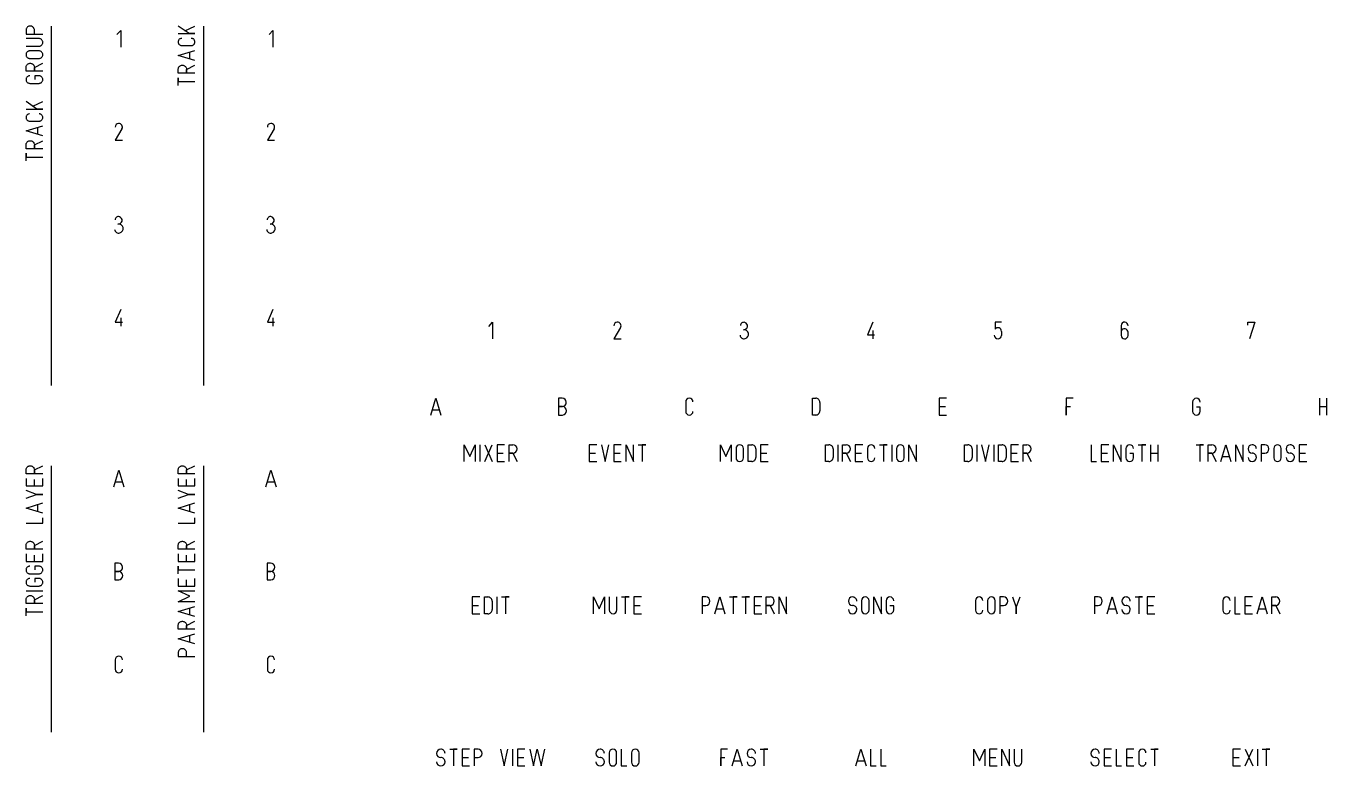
# Model space of a CAD drawing. Extents: x 13 to 405, y 8 to 119.
# Drawn here: x 12.7 to 208.2, y 8.3 to 119.4 of the extents above; entities that cross this region are included whole.
import ezdxf

# ---------------------------------------------------------------- set-up
doc = ezdxf.new("R2010")
doc.units = 0
doc.header["$MEASUREMENT"] = 0
doc.layers.add('GRAVUR', color=7, linetype='CONTINUOUS')

msp = doc.modelspace()

# ---------------------------------------------------------------- linework, layer by layer
at = {"layer": 'GRAVUR', "color": 1, "linetype": 'Continuous'}
for p, q in [((13.035, 119.294), (12.957, 119.241)), ((13.12, 119.334), (13.035, 119.294)), ((13.21, 119.362), (13.12, 119.334)), ((13.303, 119.376), (13.21, 119.362)), ((13.397, 119.376), (13.303, 119.376)), ((13.49, 119.362), (13.397, 119.376)), ((13.58, 119.334), (13.49, 119.362)), ((13.665, 119.294), (13.58, 119.334)), ((13.743, 119.241), (13.665, 119.294)), ((16.51, 119.379), (16.51, 65.405)), ((37.218, 118.242), (35.58, 119.376)), ((36.588, 118.683), (38.1, 119.376)), ((39.37, 119.379), (39.37, 65.405)), ((12.727, 118.842), (12.72, 118.748)), ((12.72, 118.748), (12.72, 118.181)), ((12.72, 118.181), (15.24, 118.181)), ((14.673, 117.488), (12.72, 117.488)), ((12.748, 118.934), (12.727, 118.842)), ((12.782, 119.021), (12.748, 118.934)), ((12.829, 119.103), (12.782, 119.021)), ((12.888, 119.177), (12.829, 119.103)), ((12.957, 119.241), (12.888, 119.177)), ((13.812, 119.177), (13.743, 119.241)), ((13.871, 119.103), (13.812, 119.177)), ((13.918, 119.021), (13.871, 119.103)), ((13.952, 118.934), (13.918, 119.021)), ((13.973, 118.842), (13.952, 118.934)), ((13.98, 118.748), (13.973, 118.842)), ((13.98, 118.181), (13.98, 118.748)), ((14.758, 117.482), (14.673, 117.488)), ((14.84, 117.463), (14.758, 117.482)), ((14.919, 117.432), (14.84, 117.463)), ((14.992, 117.389), (14.919, 117.432)), ((15.059, 117.337), (14.992, 117.389)), ((15.116, 117.275), (15.059, 117.337)), ((26.387, 118.091), (26.954, 118.721)), ((26.954, 118.721), (26.954, 116.201)), ((35.58, 118.242), (38.1, 118.242)), ((35.699, 117.322), (35.653, 117.255)), ((35.755, 117.382), (35.699, 117.322)), ((35.818, 117.433), (35.755, 117.382)), ((35.889, 117.474), (35.818, 117.433)), ((35.965, 117.504), (35.889, 117.474)), ((36.045, 117.522), (35.965, 117.504)), ((36.126, 117.528), (36.045, 117.522)), ((38.1, 118.242), (37.218, 118.242)), ((37.635, 117.522), (37.554, 117.528)), ((37.715, 117.504), (37.635, 117.522)), ((37.791, 117.474), (37.715, 117.504)), ((37.862, 117.433), (37.791, 117.474)), ((37.925, 117.382), (37.862, 117.433)), ((37.981, 117.322), (37.925, 117.382)), ((38.027, 117.255), (37.981, 117.322)), ((49.247, 118.091), (49.814, 118.721)), ((49.814, 118.721), (49.814, 116.201)), ((12.72, 116.354), (14.673, 116.354)), ((12.796, 115.357), (12.759, 115.28)), ((12.844, 115.427), (12.796, 115.357)), ((12.901, 115.489), (12.844, 115.427)), ((12.968, 115.541), (12.901, 115.489)), ((13.041, 115.584), (12.968, 115.541)), ((13.12, 115.615), (13.041, 115.584)), ((13.202, 115.634), (13.12, 115.615)), ((13.287, 115.64), (13.202, 115.634)), ((14.673, 115.64), (13.287, 115.64)), ((14.673, 116.354), (14.758, 116.36)), ((14.758, 115.634), (14.673, 115.64)), ((14.758, 116.36), (14.84, 116.379)), ((14.84, 115.615), (14.758, 115.634)), ((14.84, 116.379), (14.919, 116.41)), ((14.919, 115.584), (14.84, 115.615)), ((14.919, 116.41), (14.992, 116.453)), ((14.992, 115.541), (14.919, 115.584)), ((14.992, 116.453), (15.059, 116.505)), ((15.059, 115.489), (14.992, 115.541)), ((15.059, 116.505), (15.116, 116.567)), ((15.116, 115.427), (15.059, 115.489)), ((15.164, 117.205), (15.116, 117.275)), ((15.116, 116.567), (15.164, 116.638)), ((15.164, 115.357), (15.116, 115.427)), ((15.201, 117.128), (15.164, 117.205)), ((15.164, 116.638), (15.201, 116.714)), ((15.201, 115.28), (15.164, 115.357)), ((15.226, 117.047), (15.201, 117.128)), ((15.201, 116.714), (15.226, 116.795)), ((15.238, 116.963), (15.226, 117.047)), ((15.226, 116.795), (15.238, 116.879)), ((15.238, 116.879), (15.238, 116.963)), ((35.58, 114.966), (38.1, 115.722)), ((35.594, 117.103), (35.582, 117.023)), ((35.582, 117.023), (35.582, 116.941)), ((35.582, 116.941), (35.594, 116.861)), ((35.618, 117.181), (35.594, 117.103)), ((35.594, 116.861), (35.618, 116.783)), ((35.653, 117.255), (35.618, 117.181)), ((35.618, 116.783), (35.653, 116.709)), ((35.653, 116.709), (35.699, 116.642)), ((35.699, 116.642), (35.755, 116.582)), ((35.755, 116.582), (35.818, 116.531)), ((35.818, 116.531), (35.889, 116.49)), ((35.889, 116.49), (35.965, 116.46)), ((35.965, 116.46), (36.045, 116.442)), ((36.045, 116.442), (36.126, 116.436)), ((36.126, 116.436), (37.554, 116.436)), ((37.344, 114.462), (37.344, 115.47)), ((37.554, 116.436), (37.635, 116.442)), ((37.635, 116.442), (37.715, 116.46)), ((37.715, 116.46), (37.791, 116.49)), ((37.791, 116.49), (37.862, 116.531)), ((37.862, 116.531), (37.925, 116.582)), ((37.925, 116.582), (37.981, 116.642)), ((37.981, 116.642), (38.027, 116.709)), ((38.062, 117.181), (38.027, 117.255)), ((38.027, 116.709), (38.062, 116.783)), ((38.086, 117.103), (38.062, 117.181)), ((38.062, 116.783), (38.086, 116.861)), ((38.098, 117.023), (38.086, 117.103)), ((38.086, 116.861), (38.098, 116.941)), ((38.098, 116.941), (38.098, 117.023)), ((12.734, 115.199), (12.722, 115.115)), ((12.722, 115.115), (12.722, 115.031)), ((12.722, 115.031), (12.734, 114.947)), ((12.759, 115.28), (12.734, 115.199)), ((12.734, 114.947), (12.759, 114.866)), ((12.748, 113.348), (12.782, 113.435)), ((12.759, 114.866), (12.796, 114.79)), ((12.782, 113.435), (12.829, 113.517)), ((12.796, 114.79), (12.844, 114.719)), ((12.829, 113.517), (12.888, 113.591)), ((12.844, 114.719), (12.901, 114.657)), ((12.888, 113.591), (12.957, 113.655)), ((12.901, 114.657), (12.968, 114.605)), ((12.957, 113.655), (13.035, 113.708)), ((12.968, 114.605), (13.041, 114.562)), ((13.035, 113.708), (13.12, 113.748)), ((13.041, 114.562), (13.12, 114.531)), ((13.12, 114.531), (13.202, 114.512)), ((13.12, 113.748), (13.21, 113.776)), ((13.202, 114.512), (13.287, 114.506)), ((13.21, 113.776), (13.303, 113.79)), ((13.287, 114.506), (14.673, 114.506)), ((13.303, 113.79), (13.397, 113.79)), ((13.397, 113.79), (13.49, 113.776)), ((13.49, 113.776), (13.58, 113.748)), ((13.58, 113.748), (13.665, 113.708)), ((13.665, 113.708), (13.743, 113.655)), ((13.743, 113.655), (13.812, 113.591)), ((13.812, 113.591), (13.871, 113.517)), ((13.871, 113.517), (13.918, 113.435)), ((13.918, 113.435), (13.952, 113.348)), ((13.98, 113.162), (15.24, 113.792)), ((14.673, 114.506), (14.758, 114.512)), ((14.758, 114.512), (14.84, 114.531)), ((14.84, 114.531), (14.919, 114.562)), ((14.919, 114.562), (14.992, 114.605)), ((14.992, 114.605), (15.059, 114.657)), ((15.059, 114.657), (15.116, 114.719)), ((15.116, 114.719), (15.164, 114.79)), ((15.164, 114.79), (15.201, 114.866)), ((15.226, 115.199), (15.201, 115.28)), ((15.201, 114.866), (15.226, 114.947)), ((15.238, 115.115), (15.226, 115.199)), ((15.226, 114.947), (15.238, 115.031)), ((15.238, 115.031), (15.238, 115.115)), ((38.1, 114.21), (35.58, 114.966)), ((35.817, 113.359), (35.895, 113.412)), ((35.895, 113.412), (35.98, 113.452)), ((35.98, 113.452), (36.07, 113.48)), ((36.07, 113.48), (36.163, 113.494)), ((36.163, 113.494), (36.257, 113.494)), ((36.257, 113.494), (36.35, 113.48)), ((36.35, 113.48), (36.44, 113.452)), ((36.44, 113.452), (36.525, 113.412)), ((36.525, 113.412), (36.603, 113.359)), ((36.84, 112.866), (38.1, 113.496)), ((12.72, 113.162), (12.727, 113.256)), ((12.72, 112.595), (12.72, 113.162)), ((15.24, 112.595), (12.72, 112.595)), ((12.734, 111.461), (12.722, 111.377)), ((12.727, 113.256), (12.748, 113.348)), ((12.759, 111.542), (12.734, 111.461)), ((12.796, 111.619), (12.759, 111.542)), ((12.844, 111.689), (12.796, 111.619)), ((12.901, 111.751), (12.844, 111.689)), ((12.968, 111.803), (12.901, 111.751)), ((13.041, 111.846), (12.968, 111.803)), ((13.12, 111.877), (13.041, 111.846)), ((13.202, 111.896), (13.12, 111.877)), ((13.287, 111.902), (13.202, 111.896)), ((13.952, 113.348), (13.973, 113.256)), ((13.973, 113.256), (13.98, 113.162)), ((13.98, 113.162), (13.98, 112.595)), ((13.98, 112.595), (13.98, 113.162)), ((14.673, 111.902), (14.043, 111.902)), ((14.043, 111.902), (14.043, 111.335)), ((14.758, 111.896), (14.673, 111.902)), ((14.84, 111.877), (14.758, 111.896)), ((14.919, 111.846), (14.84, 111.877)), ((14.992, 111.803), (14.919, 111.846)), ((15.059, 111.751), (14.992, 111.803)), ((15.116, 111.689), (15.059, 111.751)), ((15.164, 111.619), (15.116, 111.689)), ((15.201, 111.542), (15.164, 111.619)), ((15.226, 111.461), (15.201, 111.542)), ((15.238, 111.377), (15.226, 111.461)), ((35.58, 112.866), (35.587, 112.96)), ((35.58, 112.299), (35.58, 112.866)), ((38.1, 112.299), (35.58, 112.299)), ((35.58, 110.472), (35.58, 111.606)), ((35.58, 111.606), (35.58, 111.039)), ((35.587, 112.96), (35.608, 113.052)), ((35.608, 113.052), (35.642, 113.139)), ((35.642, 113.139), (35.689, 113.221)), ((35.689, 113.221), (35.748, 113.295)), ((35.748, 113.295), (35.817, 113.359)), ((36.603, 113.359), (36.672, 113.295)), ((36.672, 113.295), (36.731, 113.221)), ((36.731, 113.221), (36.778, 113.139)), ((36.778, 113.139), (36.812, 113.052)), ((36.812, 113.052), (36.833, 112.96)), ((36.833, 112.96), (36.84, 112.866)), ((36.84, 112.866), (36.84, 112.299)), ((36.84, 112.299), (36.84, 112.866)), ((12.722, 111.377), (12.722, 111.293)), ((12.722, 111.293), (12.734, 111.209)), ((12.734, 111.209), (12.759, 111.128)), ((12.759, 111.128), (12.796, 111.052)), ((12.796, 111.052), (12.844, 110.981)), ((12.844, 110.981), (12.901, 110.919)), ((12.901, 110.919), (12.968, 110.867)), ((12.968, 110.867), (13.041, 110.824)), ((13.041, 110.824), (13.12, 110.793)), ((13.12, 110.793), (13.202, 110.774)), ((13.202, 110.774), (13.287, 110.768)), ((13.287, 110.768), (14.673, 110.768)), ((14.673, 110.768), (14.758, 110.774)), ((14.758, 110.774), (14.84, 110.793)), ((14.84, 110.793), (14.919, 110.824)), ((14.919, 110.824), (14.992, 110.867)), ((14.992, 110.867), (15.059, 110.919)), ((15.059, 110.919), (15.116, 110.981)), ((15.116, 110.981), (15.164, 111.052)), ((15.164, 111.052), (15.201, 111.128)), ((15.201, 111.128), (15.226, 111.209)), ((15.226, 111.209), (15.238, 111.293)), ((15.238, 111.293), (15.238, 111.377)), ((35.58, 111.039), (38.1, 111.039)), ((14.358, 106.904), (12.72, 108.038)), ((13.728, 107.345), (15.24, 108.038)), ((12.72, 106.904), (15.24, 106.904)), ((12.734, 105.765), (12.722, 105.685)), ((12.722, 105.685), (12.722, 105.603)), ((12.722, 105.603), (12.734, 105.523)), ((12.758, 105.843), (12.734, 105.765)), ((12.793, 105.917), (12.758, 105.843)), ((12.839, 105.984), (12.793, 105.917)), ((12.895, 106.044), (12.839, 105.984)), ((12.958, 106.095), (12.895, 106.044)), ((13.029, 106.136), (12.958, 106.095)), ((13.105, 106.166), (13.029, 106.136)), ((13.185, 106.184), (13.105, 106.166)), ((13.266, 106.19), (13.185, 106.184)), ((15.24, 106.904), (14.358, 106.904)), ((14.775, 106.184), (14.694, 106.19)), ((14.855, 106.166), (14.775, 106.184)), ((14.931, 106.136), (14.855, 106.166)), ((15.002, 106.095), (14.931, 106.136)), ((15.065, 106.044), (15.002, 106.095)), ((15.121, 105.984), (15.065, 106.044)), ((15.167, 105.917), (15.121, 105.984)), ((15.202, 105.843), (15.167, 105.917)), ((15.226, 105.765), (15.202, 105.843)), ((15.238, 105.685), (15.226, 105.765)), ((15.226, 105.523), (15.238, 105.603)), ((15.238, 105.603), (15.238, 105.685)), ((12.72, 103.628), (15.24, 104.384)), ((15.24, 102.872), (12.72, 103.628)), ((12.734, 105.523), (12.758, 105.445)), ((12.758, 105.445), (12.793, 105.371)), ((12.793, 105.371), (12.839, 105.304)), ((12.839, 105.304), (12.895, 105.244)), ((12.895, 105.244), (12.958, 105.193)), ((12.958, 105.193), (13.029, 105.152)), ((13.029, 105.152), (13.105, 105.122)), ((13.105, 105.122), (13.185, 105.104)), ((13.185, 105.104), (13.266, 105.098)), ((13.266, 105.098), (14.694, 105.098)), ((14.484, 103.124), (14.484, 104.132)), ((14.694, 105.098), (14.775, 105.104)), ((14.775, 105.104), (14.855, 105.122)), ((14.855, 105.122), (14.931, 105.152)), ((14.931, 105.152), (15.002, 105.193)), ((15.002, 105.193), (15.065, 105.244)), ((15.065, 105.244), (15.121, 105.304)), ((15.121, 105.304), (15.167, 105.371)), ((15.167, 105.371), (15.202, 105.445)), ((15.202, 105.445), (15.226, 105.523)), ((27.139, 103.932), (26.131, 102.231)), ((49.999, 103.932), (48.991, 102.231)), ((12.727, 101.622), (12.748, 101.714)), ((12.748, 101.714), (12.782, 101.801)), ((12.782, 101.801), (12.829, 101.883)), ((12.829, 101.883), (12.888, 101.957)), ((12.888, 101.957), (12.957, 102.021)), ((12.957, 102.021), (13.035, 102.074)), ((13.035, 102.074), (13.12, 102.114)), ((13.12, 102.114), (13.21, 102.142)), ((13.21, 102.142), (13.303, 102.156)), ((13.303, 102.156), (13.397, 102.156)), ((13.397, 102.156), (13.49, 102.142)), ((13.49, 102.142), (13.58, 102.114)), ((13.58, 102.114), (13.665, 102.074)), ((13.665, 102.074), (13.743, 102.021)), ((13.743, 102.021), (13.812, 101.957)), ((13.812, 101.957), (13.871, 101.883)), ((13.871, 101.883), (13.918, 101.801)), ((13.918, 101.801), (13.952, 101.714)), ((13.952, 101.714), (13.973, 101.622)), ((13.98, 101.528), (15.24, 102.158)), ((26.131, 102.231), (27.202, 102.231)), ((48.991, 102.231), (50.062, 102.231)), ((12.72, 101.528), (12.727, 101.622)), ((12.72, 100.961), (12.72, 101.528)), ((15.24, 100.961), (12.72, 100.961)), ((12.72, 99.134), (12.72, 100.268)), ((12.72, 100.268), (12.72, 99.701)), ((12.72, 99.701), (15.24, 99.701)), ((13.973, 101.622), (13.98, 101.528)), ((13.98, 101.528), (13.98, 100.961)), ((13.98, 100.961), (13.98, 101.528)), ((26.954, 76.811), (26.135, 74.921)), ((49.814, 76.811), (48.995, 74.921)), ((26.135, 74.921), (27.206, 74.921)), ((26.954, 75.551), (26.954, 74.291)), ((48.995, 74.921), (50.066, 74.921)), ((49.814, 75.551), (49.814, 74.291)), ((82.267, 74.276), (82.834, 74.906)), ((82.834, 74.906), (82.834, 72.386)), ((139.984, 74.906), (139.165, 73.016)), ((159.285, 74.906), (158.34, 74.906)), ((158.34, 74.906), (158.34, 73.835)), ((177.265, 74.402), (177.265, 72.89)), ((196.315, 74.465), (196.315, 74.906)), ((196.315, 74.906), (197.386, 74.906)), ((197.386, 74.906), (196.567, 72.386)), ((102.069, 74.087), (101.061, 72.386)), ((101.061, 72.386), (102.132, 72.386)), ((139.165, 73.016), (140.236, 73.016)), ((139.984, 73.646), (139.984, 72.386)), ((159.285, 73.52), (159.285, 72.89)), ((178.336, 72.89), (178.336, 73.394)), ((78.581, 53.971), (78.581, 56.491)), ((78.581, 56.491), (79.4, 54.727)), ((79.4, 54.727), (80.219, 56.491)), ((80.219, 56.491), (80.219, 53.971)), ((80.933, 56.491), (80.933, 53.971)), ((81.647, 56.491), (82.781, 53.971)), ((81.647, 53.971), (82.781, 56.491)), ((84.629, 56.491), (83.495, 56.491)), ((83.495, 56.491), (83.495, 53.971)), ((83.495, 55.231), (84.44, 55.231)), ((85.322, 53.971), (85.322, 56.491)), ((85.322, 56.491), (85.889, 56.491)), ((85.889, 55.231), (85.322, 55.231)), ((85.322, 55.231), (85.889, 55.231)), ((85.889, 55.231), (86.519, 53.971)), ((98.471, 56.491), (97.337, 56.491)), ((97.337, 56.491), (97.337, 53.971)), ((97.337, 55.231), (98.282, 55.231)), ((99.185, 56.491), (99.752, 53.971)), ((99.752, 53.971), (100.319, 56.491)), ((102.167, 56.491), (101.033, 56.491)), ((101.033, 56.491), (101.033, 53.971)), ((101.033, 55.231), (101.978, 55.231)), ((102.881, 53.971), (102.881, 56.491)), ((102.881, 56.491), (104.015, 53.971)), ((104.015, 53.971), (104.015, 56.491)), ((104.729, 56.491), (105.863, 56.491)), ((105.863, 56.491), (105.296, 56.491)), ((105.296, 56.491), (105.296, 53.971)), ((117.059, 53.971), (117.059, 56.491)), ((117.059, 56.491), (117.878, 54.727)), ((117.878, 54.727), (118.697, 56.491)), ((118.697, 56.491), (118.697, 53.971)), ((119.411, 55.924), (119.411, 54.538)), ((120.545, 54.538), (120.545, 55.924)), ((121.259, 53.971), (121.259, 56.491)), ((121.259, 56.491), (121.763, 56.491)), ((122.393, 55.861), (122.393, 54.601)), ((124.241, 56.491), (123.107, 56.491)), ((123.107, 56.491), (123.107, 53.971)), ((123.107, 55.231), (124.052, 55.231)), ((132.875, 53.971), (132.875, 56.491)), ((132.875, 56.491), (133.379, 56.491)), ((134.009, 55.861), (134.009, 54.601)), ((134.723, 56.491), (134.723, 53.971)), ((135.416, 53.971), (135.416, 56.491)), ((135.416, 56.491), (135.983, 56.491)), ((135.983, 55.231), (135.416, 55.231)), ((135.416, 55.231), (135.983, 55.231)), ((135.983, 55.231), (136.613, 53.971)), ((138.461, 56.491), (137.327, 56.491)), ((137.327, 56.491), (137.327, 53.971)), ((137.327, 55.231), (138.272, 55.231)), ((139.175, 55.945), (139.175, 54.517)), ((140.981, 56.491), (142.115, 56.491)), ((142.115, 56.491), (141.548, 56.491)), ((141.548, 56.491), (141.548, 53.971)), ((142.829, 56.491), (142.829, 53.971)), ((143.543, 55.924), (143.543, 54.538)), ((144.677, 54.538), (144.677, 55.924)), ((145.391, 53.971), (145.391, 56.491)), ((145.391, 56.491), (146.525, 53.971)), ((146.525, 53.971), (146.525, 56.491)), ((153.752, 53.971), (153.752, 56.491)), ((153.752, 56.491), (154.256, 56.491)), ((154.886, 55.861), (154.886, 54.601)), ((155.6, 56.491), (155.6, 53.971)), ((156.314, 56.491), (156.881, 53.971)), ((156.881, 53.971), (157.448, 56.491)), ((158.162, 56.491), (158.162, 53.971)), ((158.876, 53.971), (158.876, 56.491)), ((158.876, 56.491), (159.38, 56.491)), ((160.01, 55.861), (160.01, 54.601)), ((161.858, 56.491), (160.724, 56.491)), ((160.724, 56.491), (160.724, 53.971)), ((160.724, 55.231), (161.669, 55.231)), ((162.551, 53.971), (162.551, 56.491)), ((162.551, 56.491), (163.118, 56.491)), ((163.118, 55.231), (162.551, 55.231)), ((162.551, 55.231), (163.118, 55.231)), ((163.118, 55.231), (163.748, 53.971)), ((172.771, 56.491), (172.771, 53.971)), ((175.438, 56.491), (174.304, 56.491)), ((174.304, 56.491), (174.304, 53.971)), ((174.304, 55.231), (175.249, 55.231)), ((176.152, 53.971), (176.152, 56.491)), ((176.152, 56.491), (177.286, 53.971)), ((177.286, 53.971), (177.286, 56.491)), ((178, 55.924), (178, 54.538)), ((179.134, 55.168), (178.567, 55.168)), ((179.134, 54.538), (179.134, 55.168)), ((179.848, 56.491), (180.982, 56.491)), ((180.982, 56.491), (180.415, 56.491)), ((180.415, 56.491), (180.415, 53.971)), ((181.696, 56.491), (181.696, 53.971)), ((181.696, 55.231), (182.83, 55.231)), ((182.83, 53.971), (182.83, 56.491)), ((188.534, 56.491), (189.668, 56.491)), ((189.668, 56.491), (189.101, 56.491)), ((189.101, 56.491), (189.101, 53.971)), ((190.361, 53.971), (190.361, 56.491)), ((190.361, 56.491), (190.928, 56.491)), ((190.928, 55.231), (190.361, 55.231)), ((190.361, 55.231), (190.928, 55.231)), ((190.928, 55.231), (191.558, 53.971)), ((192.272, 53.971), (193.028, 56.491)), ((193.028, 56.491), (193.784, 53.971)), ((194.498, 53.971), (194.498, 56.491)), ((194.498, 56.491), (195.632, 53.971)), ((195.632, 53.971), (195.632, 56.491)), ((198.866, 56.491), (198.299, 56.491)), ((198.299, 56.491), (198.299, 53.971)), ((198.299, 55.231), (198.866, 55.231)), ((200.21, 55.924), (200.21, 54.538)), ((201.344, 54.538), (201.344, 55.924)), ((205.166, 56.491), (204.032, 56.491)), ((204.032, 56.491), (204.032, 53.971)), ((204.032, 55.231), (204.977, 55.231)), ((12.72, 52.706), (12.727, 52.8)), ((12.727, 52.8), (12.748, 52.892)), ((12.748, 52.892), (12.782, 52.979)), ((12.782, 52.979), (12.829, 53.061)), ((12.829, 53.061), (12.888, 53.135)), ((12.888, 53.135), (12.957, 53.199)), ((12.957, 53.199), (13.035, 53.252)), ((13.035, 53.252), (13.12, 53.292)), ((13.12, 53.292), (13.21, 53.32)), ((13.21, 53.32), (13.303, 53.334)), ((13.303, 53.334), (13.397, 53.334)), ((13.397, 53.334), (13.49, 53.32)), ((13.49, 53.32), (13.58, 53.292)), ((13.58, 53.292), (13.665, 53.252)), ((13.665, 53.252), (13.743, 53.199)), ((13.743, 53.199), (13.812, 53.135)), ((13.812, 53.135), (13.871, 53.061)), ((13.871, 53.061), (13.918, 52.979)), ((13.918, 52.979), (13.952, 52.892)), ((13.952, 52.892), (13.973, 52.8)), ((13.973, 52.8), (13.98, 52.706)), ((13.98, 52.706), (15.24, 53.336)), ((16.51, 53.339), (16.51, 13.335)), ((35.58, 52.706), (35.587, 52.8)), ((35.587, 52.8), (35.608, 52.892)), ((35.608, 52.892), (35.642, 52.979)), ((35.642, 52.979), (35.689, 53.061)), ((35.689, 53.061), (35.748, 53.135)), ((35.748, 53.135), (35.817, 53.199)), ((35.817, 53.199), (35.895, 53.252)), ((35.895, 53.252), (35.98, 53.292)), ((35.98, 53.292), (36.07, 53.32)), ((36.07, 53.32), (36.163, 53.334)), ((36.163, 53.334), (36.257, 53.334)), ((36.257, 53.334), (36.35, 53.32)), ((36.35, 53.32), (36.44, 53.292)), ((36.44, 53.292), (36.525, 53.252)), ((36.525, 53.252), (36.603, 53.199)), ((36.603, 53.199), (36.672, 53.135)), ((36.672, 53.135), (36.731, 53.061)), ((36.731, 53.061), (36.778, 52.979)), ((36.778, 52.979), (36.812, 52.892)), ((36.812, 52.892), (36.833, 52.8)), ((36.833, 52.8), (36.84, 52.706)), ((36.84, 52.706), (38.1, 53.336)), ((39.37, 53.339), (39.37, 13.335)), ((83.495, 53.971), (84.629, 53.971)), ((97.337, 53.971), (98.471, 53.971)), ((101.033, 53.971), (102.167, 53.971)), ((121.763, 53.971), (121.259, 53.971)), ((123.107, 53.971), (124.241, 53.971)), ((133.379, 53.971), (132.875, 53.971)), ((137.327, 53.971), (138.461, 53.971)), ((154.256, 53.971), (153.752, 53.971)), ((159.38, 53.971), (158.876, 53.971)), ((160.724, 53.971), (161.858, 53.971)), ((172.771, 53.971), (173.59, 53.971)), ((174.304, 53.971), (175.438, 53.971)), ((192.524, 54.727), (193.532, 54.727)), ((204.032, 53.971), (205.166, 53.971)), ((12.72, 52.139), (12.72, 52.706)), ((15.24, 52.139), (12.72, 52.139)), ((12.72, 51.446), (12.72, 50.312)), ((13.98, 52.706), (13.98, 52.139)), ((13.98, 52.139), (13.98, 52.706)), ((13.98, 50.312), (13.98, 51.257)), ((15.24, 50.312), (15.24, 51.446)), ((25.914, 50.161), (26.67, 52.681)), ((26.166, 50.917), (27.174, 50.917)), ((26.67, 52.681), (27.426, 50.161)), ((35.58, 52.139), (35.58, 52.706)), ((38.1, 52.139), (35.58, 52.139)), ((35.58, 51.446), (35.58, 50.312)), ((36.84, 52.706), (36.84, 52.139)), ((36.84, 52.139), (36.84, 52.706)), ((36.84, 50.312), (36.84, 51.257)), ((38.1, 50.312), (38.1, 51.446)), ((48.774, 50.161), (49.53, 52.681)), ((49.026, 50.917), (50.034, 50.917)), ((49.53, 52.681), (50.286, 50.161)), ((12.72, 50.312), (15.24, 50.312)), ((14.295, 49.031), (12.72, 49.598)), ((12.72, 48.464), (14.295, 49.031)), ((14.295, 49.031), (15.24, 49.031)), ((15.24, 49.031), (14.295, 49.031)), ((35.58, 50.312), (38.1, 50.312)), ((37.155, 49.031), (35.58, 49.598)), ((35.58, 48.464), (37.155, 49.031)), ((37.155, 49.031), (38.1, 49.031)), ((38.1, 49.031), (37.155, 49.031)), ((12.72, 46.994), (15.24, 47.75)), ((15.24, 46.238), (12.72, 46.994)), ((14.484, 46.49), (14.484, 47.498)), ((35.58, 46.994), (38.1, 47.75)), ((38.1, 46.238), (35.58, 46.994)), ((37.344, 46.49), (37.344, 47.498)), ((15.24, 44.705), (15.24, 45.524)), ((38.1, 44.705), (38.1, 45.524)), ((12.72, 44.705), (15.24, 44.705)), ((35.58, 44.705), (38.1, 44.705)), ((12.72, 41.366), (12.727, 41.46)), ((12.72, 40.799), (12.72, 41.366)), ((12.727, 41.46), (12.748, 41.552)), ((12.748, 41.552), (12.782, 41.639)), ((12.782, 41.639), (12.829, 41.721)), ((12.829, 41.721), (12.888, 41.795)), ((12.888, 41.795), (12.957, 41.859)), ((12.957, 41.859), (13.035, 41.912)), ((13.035, 41.912), (13.12, 41.952)), ((13.12, 41.952), (13.21, 41.98)), ((13.21, 41.98), (13.303, 41.994)), ((13.303, 41.994), (13.397, 41.994)), ((13.397, 41.994), (13.49, 41.98)), ((13.49, 41.98), (13.58, 41.952)), ((13.58, 41.952), (13.665, 41.912)), ((13.665, 41.912), (13.743, 41.859)), ((13.743, 41.859), (13.812, 41.795)), ((13.812, 41.795), (13.871, 41.721)), ((13.871, 41.721), (13.918, 41.639)), ((13.918, 41.639), (13.952, 41.552)), ((13.952, 41.552), (13.973, 41.46)), ((13.973, 41.46), (13.98, 41.366)), ((13.98, 41.366), (15.24, 41.996)), ((13.98, 41.366), (13.98, 40.799)), ((13.98, 40.799), (13.98, 41.366)), ((35.58, 41.366), (35.587, 41.46)), ((35.58, 40.799), (35.58, 41.366)), ((35.587, 41.46), (35.608, 41.552)), ((35.608, 41.552), (35.642, 41.639)), ((35.642, 41.639), (35.689, 41.721)), ((35.689, 41.721), (35.748, 41.795)), ((35.748, 41.795), (35.817, 41.859)), ((35.817, 41.859), (35.895, 41.912)), ((35.895, 41.912), (35.98, 41.952)), ((35.98, 41.952), (36.07, 41.98)), ((36.07, 41.98), (36.163, 41.994)), ((36.163, 41.994), (36.257, 41.994)), ((36.257, 41.994), (36.35, 41.98)), ((36.35, 41.98), (36.44, 41.952)), ((36.44, 41.952), (36.525, 41.912)), ((36.525, 41.912), (36.603, 41.859)), ((36.603, 41.859), (36.672, 41.795)), ((36.672, 41.795), (36.731, 41.721)), ((36.731, 41.721), (36.778, 41.639)), ((36.778, 41.639), (36.812, 41.552)), ((36.812, 41.552), (36.833, 41.46)), ((36.833, 41.46), (36.84, 41.366)), ((36.84, 41.366), (38.1, 41.996)), ((36.84, 41.366), (36.84, 40.799)), ((36.84, 40.799), (36.84, 41.366)), ((15.24, 40.799), (12.72, 40.799)), ((12.72, 40.106), (12.72, 38.972)), ((13.98, 38.972), (13.98, 39.917)), ((15.24, 38.972), (15.24, 40.106)), ((38.1, 40.799), (35.58, 40.799)), ((35.58, 40.106), (35.58, 38.972)), ((36.84, 38.972), (36.84, 39.917)), ((38.1, 38.972), (38.1, 40.106)), ((12.72, 38.972), (15.24, 38.972)), ((12.734, 37.817), (12.722, 37.733)), ((12.722, 37.733), (12.722, 37.649)), ((12.722, 37.649), (12.734, 37.565)), ((12.759, 37.898), (12.734, 37.817)), ((12.734, 37.565), (12.759, 37.484)), ((12.796, 37.975), (12.759, 37.898)), ((12.759, 37.484), (12.796, 37.408)), ((12.844, 38.045), (12.796, 37.975)), ((12.796, 37.408), (12.844, 37.337)), ((12.901, 38.107), (12.844, 38.045)), ((12.844, 37.337), (12.901, 37.275)), ((12.968, 38.159), (12.901, 38.107)), ((12.901, 37.275), (12.968, 37.223)), ((13.041, 38.202), (12.968, 38.159)), ((12.968, 37.223), (13.041, 37.18)), ((13.12, 38.233), (13.041, 38.202)), ((13.041, 37.18), (13.12, 37.149)), ((13.202, 38.252), (13.12, 38.233)), ((13.12, 37.149), (13.202, 37.13)), ((13.287, 38.258), (13.202, 38.252)), ((14.673, 38.258), (14.043, 38.258)), ((14.043, 38.258), (14.043, 37.691)), ((14.758, 38.252), (14.673, 38.258)), ((14.84, 38.233), (14.758, 38.252)), ((14.758, 37.13), (14.84, 37.149)), ((14.919, 38.202), (14.84, 38.233)), ((14.84, 37.149), (14.919, 37.18)), ((14.992, 38.159), (14.919, 38.202)), ((14.919, 37.18), (14.992, 37.223)), ((15.059, 38.107), (14.992, 38.159)), ((14.992, 37.223), (15.059, 37.275)), ((15.116, 38.045), (15.059, 38.107)), ((15.059, 37.275), (15.116, 37.337)), ((15.164, 37.975), (15.116, 38.045)), ((15.116, 37.337), (15.164, 37.408)), ((15.201, 37.898), (15.164, 37.975)), ((15.164, 37.408), (15.201, 37.484)), ((15.226, 37.817), (15.201, 37.898)), ((15.201, 37.484), (15.226, 37.565)), ((15.238, 37.733), (15.226, 37.817)), ((15.226, 37.565), (15.238, 37.649)), ((15.238, 37.649), (15.238, 37.733)), ((26.08, 38.711), (26.08, 36.191)), ((26.605, 38.711), (26.08, 38.711)), ((26.647, 37.472), (26.08, 37.472)), ((26.08, 37.472), (26.647, 37.472)), ((35.58, 38.972), (38.1, 38.972)), ((35.58, 37.124), (35.58, 38.258)), ((35.58, 38.258), (35.58, 37.691)), ((35.58, 37.691), (38.1, 37.691)), ((48.94, 38.711), (48.94, 36.191)), ((49.465, 38.711), (48.94, 38.711)), ((49.507, 37.472), (48.94, 37.472)), ((48.94, 37.472), (49.507, 37.472)), ((12.734, 35.969), (12.722, 35.885)), ((12.722, 35.885), (12.722, 35.801)), ((12.722, 35.801), (12.734, 35.717)), ((12.759, 36.05), (12.734, 35.969)), ((12.734, 35.717), (12.759, 35.636)), ((12.796, 36.127), (12.759, 36.05)), ((12.759, 35.636), (12.796, 35.56)), ((12.844, 36.197), (12.796, 36.127)), ((12.796, 35.56), (12.844, 35.489)), ((12.901, 36.259), (12.844, 36.197)), ((12.844, 35.489), (12.901, 35.427)), ((12.968, 36.311), (12.901, 36.259)), ((12.901, 35.427), (12.968, 35.375)), ((13.041, 36.354), (12.968, 36.311)), ((12.968, 35.375), (13.041, 35.332)), ((13.12, 36.385), (13.041, 36.354)), ((13.041, 35.332), (13.12, 35.301)), ((13.202, 36.404), (13.12, 36.385)), ((13.12, 35.301), (13.202, 35.282)), ((13.202, 37.13), (13.287, 37.124)), ((13.287, 36.41), (13.202, 36.404)), ((13.202, 35.282), (13.287, 35.276)), ((13.287, 37.124), (14.673, 37.124)), ((13.287, 35.276), (14.673, 35.276)), ((14.673, 36.41), (14.043, 36.41)), ((14.043, 36.41), (14.043, 35.843)), ((14.673, 37.124), (14.758, 37.13)), ((14.758, 36.404), (14.673, 36.41)), ((14.673, 35.276), (14.758, 35.282)), ((14.84, 36.385), (14.758, 36.404)), ((14.758, 35.282), (14.84, 35.301)), ((14.919, 36.354), (14.84, 36.385)), ((14.84, 35.301), (14.919, 35.332)), ((14.992, 36.311), (14.919, 36.354)), ((14.919, 35.332), (14.992, 35.375)), ((15.059, 36.259), (14.992, 36.311)), ((14.992, 35.375), (15.059, 35.427)), ((15.116, 36.197), (15.059, 36.259)), ((15.059, 35.427), (15.116, 35.489)), ((15.164, 36.127), (15.116, 36.197)), ((15.116, 35.489), (15.164, 35.56)), ((15.201, 36.05), (15.164, 36.127)), ((15.164, 35.56), (15.201, 35.636)), ((15.226, 35.969), (15.201, 36.05)), ((15.201, 35.636), (15.226, 35.717)), ((15.238, 35.885), (15.226, 35.969)), ((15.226, 35.717), (15.238, 35.801)), ((15.238, 35.801), (15.238, 35.885)), ((26.08, 36.191), (26.647, 36.191)), ((35.58, 36.41), (35.58, 35.276)), ((35.58, 35.276), (38.1, 35.276)), ((36.84, 35.276), (36.84, 36.221)), ((38.1, 35.276), (38.1, 36.41)), ((48.94, 36.191), (49.507, 36.191)), ((12.72, 34.562), (15.24, 34.562)), ((12.72, 33.218), (12.727, 33.312)), ((12.727, 33.312), (12.748, 33.404)), ((12.748, 33.404), (12.782, 33.491)), ((12.782, 33.491), (12.829, 33.573)), ((12.829, 33.573), (12.888, 33.647)), ((12.888, 33.647), (12.957, 33.711)), ((12.957, 33.711), (13.035, 33.764)), ((13.035, 33.764), (13.12, 33.804)), ((13.12, 33.804), (13.21, 33.832)), ((13.21, 33.832), (13.303, 33.846)), ((13.303, 33.846), (13.397, 33.846)), ((13.397, 33.846), (13.49, 33.832)), ((13.49, 33.832), (13.58, 33.804)), ((13.58, 33.804), (13.665, 33.764)), ((13.665, 33.764), (13.743, 33.711)), ((13.743, 33.711), (13.812, 33.647)), ((13.812, 33.647), (13.871, 33.573)), ((13.871, 33.573), (13.918, 33.491)), ((13.918, 33.491), (13.952, 33.404)), ((13.952, 33.404), (13.973, 33.312)), ((13.973, 33.312), (13.98, 33.218)), ((13.98, 33.218), (15.24, 33.848)), ((37.344, 33.743), (35.58, 34.562)), ((35.58, 34.562), (38.1, 34.562)), ((35.58, 32.924), (37.344, 33.743)), ((80.912, 33.631), (79.778, 33.631)), ((79.778, 33.631), (79.778, 31.111)), ((81.626, 31.111), (81.626, 33.631)), ((81.626, 33.631), (82.13, 33.631)), ((83.474, 33.631), (83.474, 31.111)), ((84.188, 33.631), (85.322, 33.631)), ((85.322, 33.631), (84.755, 33.631)), ((84.755, 33.631), (84.755, 31.111)), ((98.009, 31.111), (98.009, 33.631)), ((98.009, 33.631), (98.828, 31.867)), ((98.828, 31.867), (99.647, 33.631)), ((99.647, 33.631), (99.647, 31.111)), ((100.361, 33.631), (100.361, 31.678)), ((101.495, 31.678), (101.495, 33.631)), ((102.209, 33.631), (103.343, 33.631)), ((103.343, 33.631), (102.776, 33.631)), ((102.776, 33.631), (102.776, 31.111)), ((105.191, 33.631), (104.057, 33.631)), ((104.057, 33.631), (104.057, 31.111)), ((114.865, 33.631), (114.298, 33.631)), ((114.298, 33.631), (114.298, 31.111)), ((116.209, 31.111), (116.965, 33.631)), ((116.965, 33.631), (117.721, 31.111)), ((118.435, 33.631), (119.569, 33.631)), ((119.569, 33.631), (119.002, 33.631)), ((119.002, 33.631), (119.002, 31.111)), ((120.283, 33.631), (121.417, 33.631)), ((121.417, 33.631), (120.85, 33.631)), ((120.85, 33.631), (120.85, 31.111)), ((123.265, 33.631), (122.131, 33.631)), ((122.131, 33.631), (122.131, 31.111)), ((123.958, 31.111), (123.958, 33.631)), ((123.958, 33.631), (124.525, 33.631)), ((125.869, 31.111), (125.869, 33.631)), ((125.869, 33.631), (127.003, 31.111)), ((127.003, 31.111), (127.003, 33.631)), ((140.12, 31.111), (140.12, 33.631)), ((140.12, 33.631), (141.254, 31.111)), ((141.254, 31.111), (141.254, 33.631)), ((159.611, 33.631), (159.044, 33.631)), ((159.044, 33.631), (159.044, 31.111)), ((160.955, 33.631), (161.522, 32.056)), ((161.522, 32.056), (162.089, 33.631)), ((173.821, 33.631), (173.254, 33.631)), ((173.254, 33.631), (173.254, 31.111)), ((175.165, 31.111), (175.921, 33.631)), ((175.921, 33.631), (176.677, 31.111)), ((179.365, 33.631), (180.499, 33.631)), ((180.499, 33.631), (179.932, 33.631)), ((179.932, 33.631), (179.932, 31.111)), ((182.347, 33.631), (181.213, 33.631)), ((181.213, 33.631), (181.213, 31.111)), ((194.351, 33.631), (194.351, 31.111)), ((197.018, 33.631), (195.884, 33.631)), ((195.884, 33.631), (195.884, 31.111)), ((197.732, 31.111), (198.488, 33.631)), ((198.488, 33.631), (199.244, 31.111)), ((199.937, 31.111), (199.937, 33.631)), ((199.937, 33.631), (200.504, 33.631)), ((12.72, 32.651), (12.72, 33.218)), ((15.24, 32.651), (12.72, 32.651)), ((12.72, 30.824), (12.72, 31.958)), ((12.72, 31.958), (12.72, 31.391)), ((12.72, 31.391), (15.24, 31.391)), ((13.98, 33.218), (13.98, 32.651)), ((13.98, 32.651), (13.98, 33.218)), ((38.1, 32.924), (35.58, 32.924)), ((35.58, 31.454), (38.1, 32.21)), ((38.1, 30.698), (35.58, 31.454)), ((37.344, 30.95), (37.344, 31.958)), ((79.778, 32.371), (80.723, 32.371)), ((82.76, 33.001), (82.76, 31.741)), ((104.057, 32.371), (105.002, 32.371)), ((114.298, 32.371), (114.865, 32.371)), ((116.461, 31.867), (117.469, 31.867)), ((122.131, 32.371), (123.076, 32.371)), ((124.525, 32.371), (123.958, 32.371)), ((123.958, 32.371), (124.525, 32.371)), ((124.525, 32.371), (125.155, 31.111)), ((138.272, 33.064), (138.272, 31.678)), ((139.406, 31.678), (139.406, 33.064)), ((141.968, 33.064), (141.968, 31.678)), ((143.102, 32.308), (142.535, 32.308)), ((143.102, 31.678), (143.102, 32.308)), ((155.411, 33.085), (155.411, 31.657)), ((157.217, 33.064), (157.217, 31.678)), ((158.351, 31.678), (158.351, 33.064)), ((159.044, 32.371), (159.611, 32.371)), ((161.522, 32.056), (161.522, 31.111)), ((161.522, 31.111), (161.522, 32.056)), ((173.254, 32.371), (173.821, 32.371)), ((175.417, 31.867), (176.425, 31.867)), ((181.213, 32.371), (182.158, 32.371)), ((192.566, 33.085), (192.566, 31.657)), ((195.884, 32.371), (196.829, 32.371)), ((197.984, 31.867), (198.992, 31.867)), ((200.504, 32.371), (199.937, 32.371)), ((199.937, 32.371), (200.504, 32.371)), ((200.504, 32.371), (201.134, 31.111)), ((35.58, 29.354), (35.587, 29.448)), ((35.58, 28.787), (35.58, 29.354)), ((35.587, 29.448), (35.608, 29.54)), ((35.608, 29.54), (35.642, 29.627)), ((35.642, 29.627), (35.689, 29.709)), ((35.689, 29.709), (35.748, 29.783)), ((35.748, 29.783), (35.817, 29.847)), ((35.817, 29.847), (35.895, 29.9)), ((35.895, 29.9), (35.98, 29.94)), ((35.98, 29.94), (36.07, 29.968)), ((36.07, 29.968), (36.163, 29.982)), ((36.163, 29.982), (36.257, 29.982)), ((36.257, 29.982), (36.35, 29.968)), ((36.35, 29.968), (36.44, 29.94)), ((36.44, 29.94), (36.525, 29.9)), ((36.525, 29.9), (36.603, 29.847)), ((36.603, 29.847), (36.672, 29.783)), ((36.672, 29.783), (36.731, 29.709)), ((36.731, 29.709), (36.778, 29.627)), ((36.778, 29.627), (36.812, 29.54)), ((36.812, 29.54), (36.833, 29.448)), ((36.833, 29.448), (36.84, 29.354)), ((36.84, 29.354), (38.1, 29.984)), ((36.84, 29.354), (36.84, 28.787)), ((36.84, 28.787), (36.84, 29.354)), ((79.778, 31.111), (80.912, 31.111)), ((82.13, 31.111), (81.626, 31.111)), ((104.057, 31.111), (105.191, 31.111)), ((122.131, 31.111), (123.265, 31.111)), ((181.213, 31.111), (182.347, 31.111)), ((194.351, 31.111), (195.17, 31.111)), ((195.884, 31.111), (197.018, 31.111)), ((38.1, 28.787), (35.58, 28.787)), ((35.58, 27.338), (38.1, 28.094)), ((37.344, 26.834), (37.344, 27.842)), ((38.1, 26.582), (35.58, 27.338)), ((35.608, 25.424), (35.587, 25.332)), ((35.642, 25.511), (35.608, 25.424)), ((35.689, 25.593), (35.642, 25.511)), ((35.748, 25.667), (35.689, 25.593)), ((35.817, 25.731), (35.748, 25.667)), ((35.895, 25.784), (35.817, 25.731)), ((35.98, 25.824), (35.895, 25.784)), ((36.07, 25.852), (35.98, 25.824)), ((36.163, 25.866), (36.07, 25.852)), ((36.257, 25.866), (36.163, 25.866)), ((36.35, 25.852), (36.257, 25.866)), ((36.44, 25.824), (36.35, 25.852)), ((36.525, 25.784), (36.44, 25.824)), ((36.603, 25.731), (36.525, 25.784)), ((36.672, 25.667), (36.603, 25.731)), ((36.731, 25.593), (36.672, 25.667)), ((36.778, 25.511), (36.731, 25.593)), ((36.812, 25.424), (36.778, 25.511)), ((36.833, 25.332), (36.812, 25.424)), ((26.124, 24.195), (26.124, 22.767)), ((35.587, 25.332), (35.58, 25.238)), ((35.58, 25.238), (35.58, 24.671)), ((35.58, 24.671), (38.1, 24.671)), ((36.84, 25.238), (36.833, 25.332)), ((36.84, 24.671), (36.84, 25.238)), ((48.984, 24.195), (48.984, 22.767)), ((76.397, 10.771), (77.531, 10.771)), ((77.531, 10.771), (76.964, 10.771)), ((76.964, 10.771), (76.964, 8.251)), ((79.379, 10.771), (78.245, 10.771)), ((78.245, 10.771), (78.245, 8.251)), ((80.639, 10.771), (80.072, 10.771)), ((80.072, 10.771), (80.072, 8.251)), ((83.999, 10.771), (84.566, 8.251)), ((84.566, 8.251), (85.133, 10.771)), ((85.847, 10.771), (85.847, 8.251)), ((87.695, 10.771), (86.561, 10.771)), ((86.561, 10.771), (86.561, 8.251)), ((88.409, 10.771), (88.976, 8.251)), ((88.976, 8.251), (89.543, 10.771)), ((89.543, 10.771), (90.11, 8.251)), ((90.11, 8.251), (90.677, 10.771)), ((100.34, 10.204), (100.34, 8.818)), ((101.474, 8.818), (101.474, 10.204)), ((102.167, 10.771), (102.167, 8.251)), ((103.7, 10.204), (103.7, 8.818)), ((104.834, 8.818), (104.834, 10.204)), ((118.13, 10.771), (117.122, 10.771)), ((117.122, 10.771), (117.122, 8.251)), ((118.844, 8.251), (119.6, 10.771)), ((119.6, 10.771), (120.356, 8.251)), ((123.044, 10.771), (124.178, 10.771)), ((124.178, 10.771), (123.611, 10.771)), ((123.611, 10.771), (123.611, 8.251)), ((137.432, 8.251), (138.188, 10.771)), ((138.188, 10.771), (138.944, 8.251)), ((139.637, 10.771), (139.637, 8.251)), ((141.149, 10.771), (141.149, 8.251)), ((155.159, 8.251), (155.159, 10.771)), ((155.159, 10.771), (155.978, 9.007)), ((155.978, 9.007), (156.797, 10.771)), ((156.797, 10.771), (156.797, 8.251)), ((158.645, 10.771), (157.511, 10.771)), ((157.511, 10.771), (157.511, 8.251)), ((159.359, 8.251), (159.359, 10.771)), ((159.359, 10.771), (160.493, 8.251)), ((160.493, 8.251), (160.493, 10.771)), ((161.207, 10.771), (161.207, 8.818)), ((162.341, 8.818), (162.341, 10.771)), ((175.847, 10.771), (174.713, 10.771)), ((174.713, 10.771), (174.713, 8.251)), ((176.54, 10.771), (176.54, 8.251)), ((179.207, 10.771), (178.073, 10.771)), ((178.073, 10.771), (178.073, 8.251)), ((179.921, 10.225), (179.921, 8.797)), ((181.727, 10.771), (182.861, 10.771)), ((182.861, 10.771), (182.294, 10.771)), ((182.294, 10.771), (182.294, 8.251)), ((195.212, 10.771), (194.078, 10.771)), ((194.078, 10.771), (194.078, 8.251)), ((195.926, 10.771), (197.06, 8.251)), ((195.926, 8.251), (197.06, 10.771)), ((197.774, 10.771), (197.774, 8.251)), ((198.488, 10.771), (199.622, 10.771)), ((199.622, 10.771), (199.055, 10.771)), ((199.055, 10.771), (199.055, 8.251)), ((78.245, 9.511), (79.19, 9.511)), ((78.245, 8.251), (79.379, 8.251)), ((80.072, 9.511), (80.639, 9.511)), ((86.561, 9.511), (87.506, 9.511)), ((86.561, 8.251), (87.695, 8.251)), ((102.167, 8.251), (102.986, 8.251)), ((117.122, 8.251), (117.122, 9.511)), ((117.122, 9.511), (117.752, 9.511)), ((119.096, 9.007), (120.104, 9.007)), ((137.684, 9.007), (138.692, 9.007)), ((139.637, 8.251), (140.456, 8.251)), ((141.149, 8.251), (141.968, 8.251)), ((157.511, 9.511), (158.456, 9.511)), ((157.511, 8.251), (158.645, 8.251)), ((174.713, 9.511), (175.658, 9.511)), ((174.713, 8.251), (175.847, 8.251)), ((176.54, 8.251), (177.359, 8.251)), ((178.073, 9.511), (179.018, 9.511)), ((178.073, 8.251), (179.207, 8.251)), ((194.078, 9.511), (195.023, 9.511)), ((194.078, 8.251), (195.212, 8.251))]:
    msp.add_line(p, q, dxfattribs=at)
at = {"layer": 'GRAVUR', "color": 2, "linetype": 'Continuous'}
for p, q in [((73.539, 60.96), (74.295, 63.48)), ((74.295, 63.48), (75.051, 60.96)), ((92.755, 63.48), (92.755, 60.96)), ((93.28, 63.48), (92.755, 63.48)), ((111.849, 62.934), (111.849, 61.506)), ((130.878, 60.96), (130.878, 63.48)), ((130.878, 63.48), (131.382, 63.48)), ((132.012, 62.85), (132.012, 61.59)), ((151.062, 63.48), (149.928, 63.48)), ((149.928, 63.48), (149.928, 60.96)), ((170.049, 63.48), (169.041, 63.48)), ((169.041, 63.48), (169.041, 60.96)), ((188.028, 62.913), (188.028, 61.527)), ((207.078, 63.48), (207.078, 60.96)), ((208.212, 60.96), (208.212, 63.48)), ((73.791, 61.716), (74.799, 61.716)), ((93.322, 62.241), (92.755, 62.241)), ((92.755, 62.241), (93.322, 62.241)), ((92.755, 60.96), (93.322, 60.96)), ((131.382, 60.96), (130.878, 60.96)), ((149.928, 62.22), (150.873, 62.22)), ((149.928, 60.96), (151.062, 60.96)), ((169.041, 60.96), (169.041, 62.22)), ((169.041, 62.22), (169.671, 62.22)), ((189.162, 62.157), (188.595, 62.157)), ((189.162, 61.527), (189.162, 62.157)), ((207.078, 62.22), (208.212, 62.22))]:
    msp.add_line(p, q, dxfattribs=at)
at = {"layer": 'GRAVUR', "color": 1, "linetype": 'Continuous'}
for centre, radius, start, end in [((26.64885, 104.23118), 0.52, 91.52676, 185.20616), ((26.66134, 104.20263), 0.549, 330.46502, 92.74999), ((49.50885, 104.23118), 0.52, 91.52676, 185.20616), ((49.52134, 104.20263), 0.549, 330.46502, 92.74999), ((26.61268, 90.24002), 0.517, 74.82617, 175.89875), ((26.5967, 90.2019), 0.558, 263.96151, 74.26744), ((49.47268, 90.24002), 0.517, 74.82617, 175.89875), ((49.4567, 90.2019), 0.558, 263.96151, 74.26744), ((26.63833, 88.88492), 0.607, 185.38081, 286.52732), ((26.61969, 88.96387), 0.688, 286.14461, 96.81938), ((49.49833, 88.88492), 0.607, 185.38081, 286.52732), ((49.47969, 88.96387), 0.688, 286.14461, 96.81938), ((101.57885, 74.38618), 0.52, 91.52676, 185.20616), ((101.59134, 74.35763), 0.549, 330.46502, 92.74999), ((120.59268, 74.36502), 0.517, 74.82617, 175.89875), ((120.5767, 74.3269), 0.558, 263.96151, 74.26744), ((177.78482, 74.38815), 0.52, 84.79384, 178.47324), ((177.78016, 74.35242), 0.556, 358.61675, 84.65033), ((120.61833, 73.00992), 0.607, 185.38081, 286.52732), ((120.59969, 73.08887), 0.688, 286.14461, 96.81938), ((158.80164, 72.97364), 0.588, 182.01139, 267.98861), ((158.77497, 73.56492), 0.512, 354.96627, 148.16384), ((158.76233, 72.90867), 0.523, 272.04542, 357.95458), ((177.77259, 73.33032), 0.567, 6.44802, 153.53602), ((177.82792, 72.94892), 0.566, 185.97571, 264.02429), ((177.78242, 72.94184), 0.556, 268.61675, 354.65033), ((85.889, 55.861), 0.63, 270, 90), ((119.978, 55.924), 0.567, 0, 180), ((121.76601, 55.86401), 0.627, 359.7252, 90.2748), ((133.38201, 55.86401), 0.627, 359.7252, 90.2748), ((135.983, 55.861), 0.63, 270, 90), ((139.721, 55.945), 0.546, 0, 180), ((144.11, 55.924), 0.567, 0, 180), ((154.25901, 55.86401), 0.627, 359.7252, 90.2748), ((159.38301, 55.86401), 0.627, 359.7252, 90.2748), ((163.118, 55.861), 0.63, 270, 90), ((178.567, 55.924), 0.567, 0, 180), ((190.928, 55.861), 0.63, 270, 90), ((196.976, 55.861), 0.63, 90, 270), ((196.97901, 55.86401), 0.627, 359.7252, 90.2748), ((196.97901, 54.60401), 0.627, 359.7252, 90.2748), ((198.866, 55.861), 0.63, 270, 90), ((200.777, 55.924), 0.567, 0, 180), ((202.688, 55.861), 0.63, 90, 270), ((202.69101, 55.86401), 0.627, 359.7252, 90.2748), ((202.69101, 54.60401), 0.627, 359.7252, 90.2748), ((119.978, 54.538), 0.567, 180, 0), ((121.76601, 54.59799), 0.627, 269.7252, 0.2748), ((133.38201, 54.59799), 0.627, 269.7252, 0.2748), ((139.721, 54.517), 0.546, 180, 0), ((144.11, 54.538), 0.567, 180, 0), ((154.25901, 54.59799), 0.627, 269.7252, 0.2748), ((159.38301, 54.59799), 0.627, 269.7252, 0.2748), ((178.567, 54.538), 0.567, 180, 0), ((196.976, 54.601), 0.63, 180, 0), ((200.777, 54.538), 0.567, 180, 0), ((202.688, 54.601), 0.63, 180, 0), ((26.61264, 38.09105), 0.62, 273.17711, 90.70586), ((26.62169, 36.8315), 0.641, 272.26319, 87.73681), ((49.47264, 38.09105), 0.62, 273.17711, 90.70586), ((49.48169, 36.8315), 0.641, 272.26319, 87.73681), ((82.13301, 33.00401), 0.627, 359.7252, 90.2748), ((114.865, 33.001), 0.63, 270, 90), ((124.525, 33.001), 0.63, 270, 90), ((136.928, 33.001), 0.63, 90, 270), ((136.93101, 33.00401), 0.627, 359.7252, 90.2748), ((138.839, 33.064), 0.567, 0, 180), ((142.535, 33.064), 0.567, 0, 180), ((155.957, 33.085), 0.546, 0, 180), ((157.784, 33.064), 0.567, 0, 180), ((159.611, 33.001), 0.63, 270, 90), ((173.821, 33.001), 0.63, 270, 90), ((178.021, 33.001), 0.63, 90, 270), ((178.02401, 33.00401), 0.627, 359.7252, 90.2748), ((193.112, 33.085), 0.546, 0, 180), ((200.504, 33.001), 0.63, 270, 90), ((82.13301, 31.73799), 0.627, 269.7252, 0.2748), ((100.928, 31.678), 0.567, 180, 0), ((136.928, 31.741), 0.63, 180, 0), ((136.93101, 31.74401), 0.627, 359.7252, 90.2748), ((138.839, 31.678), 0.567, 180, 0), ((142.535, 31.678), 0.567, 180, 0), ((155.957, 31.657), 0.546, 180, 0), ((157.784, 31.678), 0.567, 180, 0), ((178.021, 31.741), 0.63, 180, 0), ((178.02401, 31.74401), 0.627, 359.7252, 90.2748), ((193.112, 31.657), 0.546, 180, 0), ((26.67, 24.195), 0.546, 0, 180), ((49.53, 24.195), 0.546, 0, 180), ((26.67, 22.767), 0.546, 180, 0), ((49.53, 22.767), 0.546, 180, 0), ((75.053, 10.141), 0.63, 90, 270), ((75.05601, 10.14401), 0.627, 359.7252, 90.2748), ((80.639, 10.141), 0.63, 270, 90), ((98.996, 10.141), 0.63, 90, 270), ((98.99901, 10.14401), 0.627, 359.7252, 90.2748), ((100.907, 10.204), 0.567, 0, 180), ((104.267, 10.204), 0.567, 0, 180), ((121.7, 10.141), 0.63, 90, 270), ((121.70301, 10.14401), 0.627, 359.7252, 90.2748), ((173.369, 10.141), 0.63, 90, 270), ((173.37201, 10.14401), 0.627, 359.7252, 90.2748), ((180.467, 10.225), 0.546, 0, 180), ((75.053, 8.881), 0.63, 180, 0), ((75.05601, 8.88401), 0.627, 359.7252, 90.2748), ((98.996, 8.881), 0.63, 180, 0), ((98.99901, 8.88401), 0.627, 359.7252, 90.2748), ((100.907, 8.818), 0.567, 180, 0), ((104.267, 8.818), 0.567, 180, 0), ((121.7, 8.881), 0.63, 180, 0), ((121.70301, 8.88401), 0.627, 359.7252, 90.2748), ((161.774, 8.818), 0.567, 180, 0), ((173.369, 8.881), 0.63, 180, 0), ((173.37201, 8.88401), 0.627, 359.7252, 90.2748), ((180.467, 8.797), 0.546, 180, 0)]:
    msp.add_arc(centre, radius, start, end, dxfattribs=at)
at = {"layer": 'GRAVUR', "color": 2, "linetype": 'Continuous'}
for centre, radius, start, end in [((93.28764, 62.86005), 0.62, 273.17711, 90.70586), ((112.395, 62.934), 0.546, 0, 180), ((131.38501, 62.85301), 0.627, 359.7252, 90.2748), ((188.595, 62.913), 0.567, 0, 180), ((93.29669, 61.6005), 0.641, 272.26319, 87.73681), ((112.395, 61.506), 0.546, 180, 0), ((131.38501, 61.58699), 0.627, 269.7252, 0.2748), ((188.595, 61.527), 0.567, 180, 0)]:
    msp.add_arc(centre, radius, start, end, dxfattribs=at)

doc.saveas('drawing.dxf')
